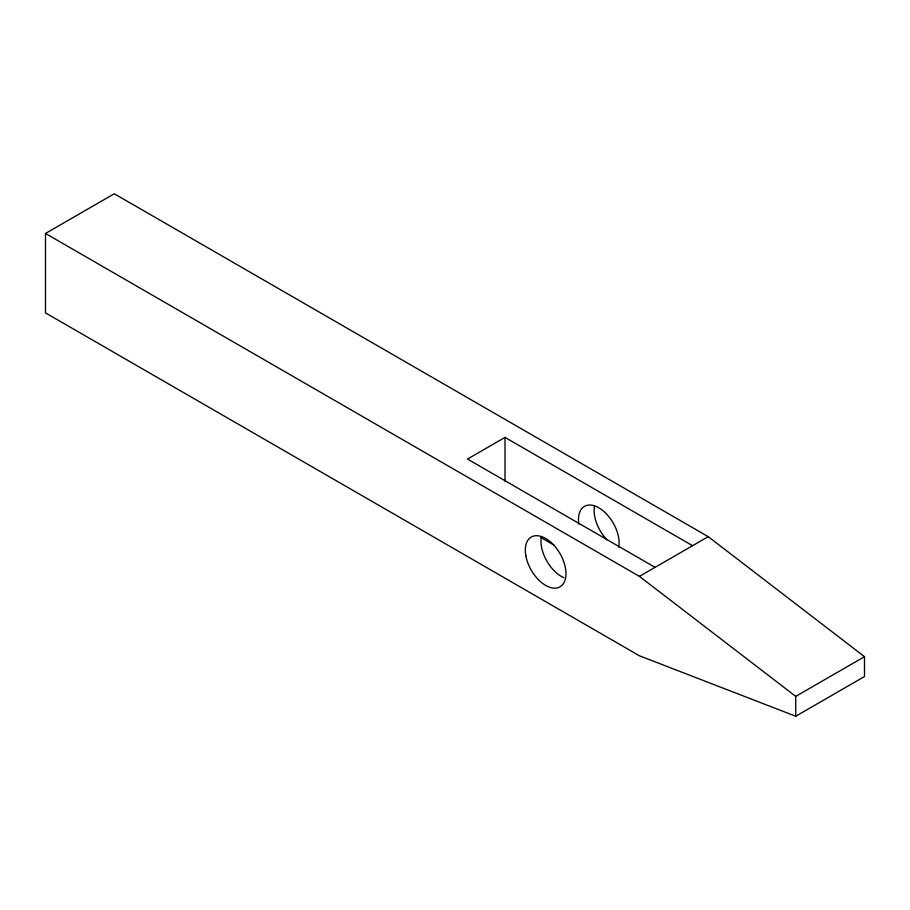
<?xml version="1.0" encoding="UTF-8"?>
<svg xmlns="http://www.w3.org/2000/svg" width="910" height="910" viewBox="0 0 910 910"><rect width="100%" height="100%" fill="white"/><g stroke="black" fill="none" stroke-linecap="round" stroke-linejoin="round"><path stroke-width="1.36" d="M45.5 233.472L114.273 193.762L708.207 536.661L864.5 656.679L864.5 676.528L795.727 716.238L639.434 655.78L45.5 312.881L45.5 233.472L639.434 576.371L795.727 696.389L795.727 716.238M692.567 545.693L505.016 437.403L467.501 459.061L655.063 567.351M639.434 576.371L708.207 536.661M795.727 696.389L864.5 656.679M540.563 537.344L554.053 545.124M505.016 437.403L505.016 481.367M606.947 539.721A28.733 16.585 60 0 1 594.469 506.313M563.825 577.657A28.733 16.585 60 0 1 541.325 536.991M578.84 524.126A28.733 16.585 60 0 1 598.791 507.791A28.733 16.585 60 0 1 618.755 547.172M525.866 555.874A28.733 16.585 60 0 0 559.559 587.064A28.733 16.585 60 0 0 551.528 542.861A28.733 16.585 60 0 0 525.866 555.874"/></g></svg>
